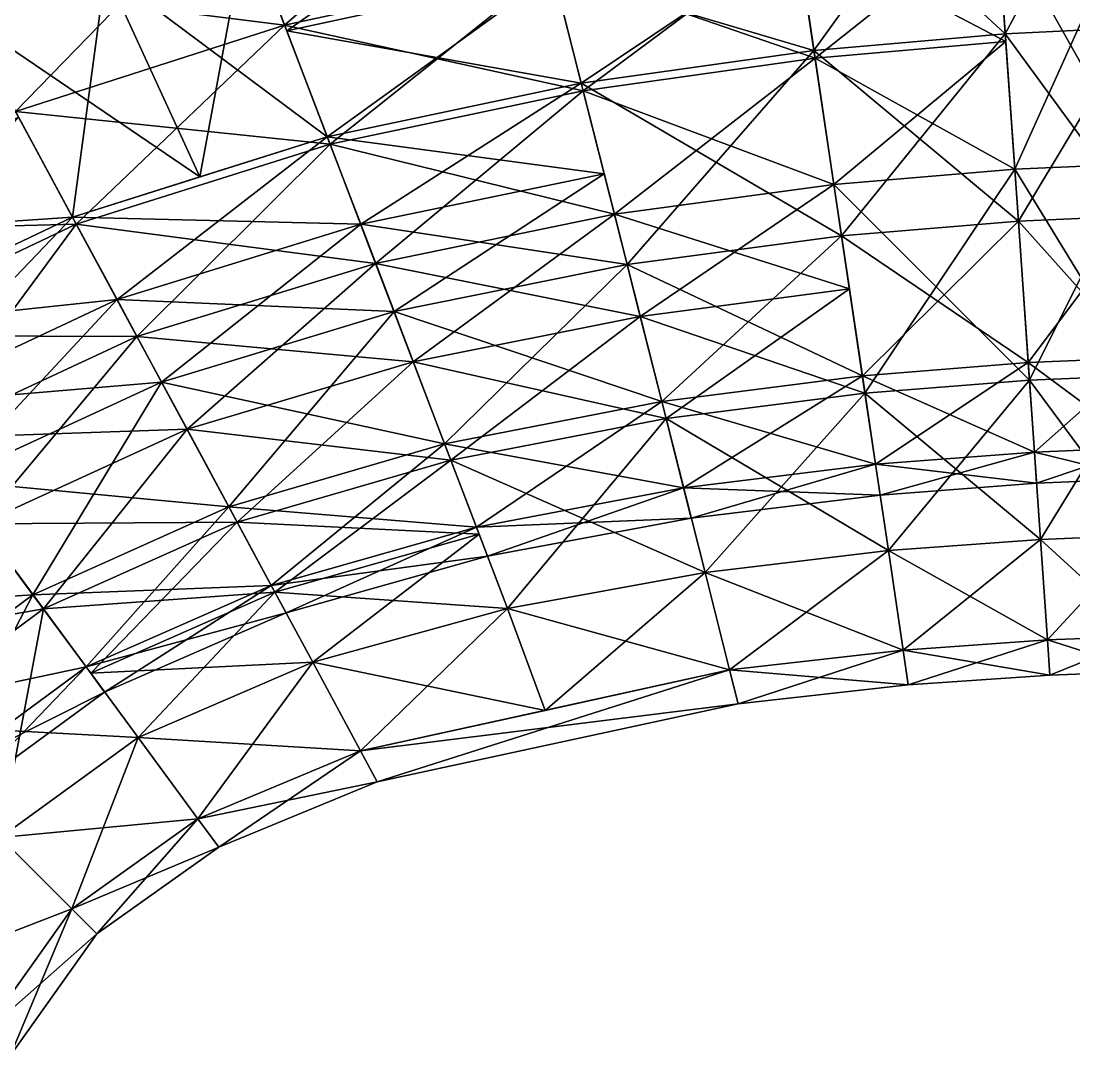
# Model space of a CAD drawing. Extents: x -3.6 to 16, y -16 to 3.6.
# Drawn here: x 3.988 to 6.174, y -4.399 to -2.251 of the extents above; entities that cross this region are included whole.
import ezdxf

# ---------------------------------------------------------------- set-up
doc = ezdxf.new("R2010")
doc.units = 0

msp = doc.modelspace()

# ---------------------------------------------------------------- linework, layer by layer
at = {"layer": 'PipeA_Bend900', "color": 1}
for points in [[(5.9989, -1.8059, 2.6534), (6.2921, -1.7911, 2.6534), (6.0317, -2.2773, 2.2627)], [(6.2921, -1.7911, -2.6534), (5.9989, -1.8059, -2.6534), (6.3008, -2.2645, -2.2626)], [(6.3008, -2.2645, 2.2627), (6.0317, -2.2773, 2.2627), (6.2921, -1.7911, 2.6534)], [(5.5651, -1.8458, 2.6534), (5.9989, -1.8059, 2.6534), (5.6345, -2.312, 2.2627)], [(5.9989, -1.8059, -2.6534), (5.5651, -1.8458, -2.6534), (6.0317, -2.2773, -2.2626)], [(6.0317, -2.2773, 2.2627), (5.6345, -2.312, 2.2627), (5.9989, -1.8059, 2.6534)], [(6.0317, -2.2773, -2.2626), (6.3008, -2.2645, -2.2626), (5.9989, -1.8059, -2.6534)], [(4.4271, -1.9755, -3.151), (5.0159, -1.8444, -3.151), (4.5356, -2.2593, -2.985)], [(5.0904, -2.139, -2.985), (4.5356, -2.2593, -2.985), (5.0159, -1.8444, -3.151)], [(5.6345, -2.312, -2.2626), (6.0317, -2.2773, -2.2626), (5.5651, -1.8458, -2.6534)], [(4.4562, -2.0517, 2.6534), (5.0359, -1.9235, 2.6534), (4.5402, -2.2716, 2.4581)], [(5.0936, -2.1516, 2.4581), (4.5402, -2.2716, 2.4581), (5.0359, -1.9235, 2.6534)], [(3.8324, -2.171, -3.151), (4.4271, -1.9755, -3.151), (3.977, -2.4389, -2.985)], [(4.4271, -1.9755, 3.1511), (3.8324, -2.171, 3.1511), (4.5356, -2.2593, 2.9851)], [(4.5356, -2.2593, -2.985), (3.977, -2.4389, -2.985), (4.4271, -1.9755, -3.151)], [(4.5356, -2.2593, 2.9851), (5.0904, -2.139, 2.9851), (4.4271, -1.9755, 3.1511)], [(5.5979, -2.066, -2.985), (6.0144, -2.0285, -2.985), (5.6369, -2.3282, -2.7652)], [(6.0144, -2.0285, 2.9851), (5.5979, -2.066, 2.9851), (6.0328, -2.2936, 2.7653)], [(6.0328, -2.2936, -2.7652), (5.6369, -2.3282, -2.7652), (6.0144, -2.0285, -2.985)], [(6.0144, -2.0285, -2.985), (6.2962, -2.0146, -2.985), (6.0513, -2.5588, -2.5454)], [(6.2962, -2.0146, 2.9851), (6.0144, -2.0285, 2.9851), (6.306, -2.5471, 2.5455)], [(6.0513, -2.5588, 2.5455), (6.306, -2.5471, 2.5455), (6.0144, -2.0285, 2.9851)], [(6.306, -2.5471, -2.5454), (6.0513, -2.5588, -2.5454), (6.2962, -2.0146, -2.985)], [(4.1637, -2.1473, 2.6534), (4.4562, -2.0517, 2.6534), (4.3598, -2.5747, 2.2627)], [(4.4562, -2.0517, -2.6534), (4.1637, -2.1473, -2.6534), (4.6242, -2.4914, -2.2626)], [(4.6242, -2.4914, 2.2627), (4.3598, -2.5747, 2.2627), (4.4562, -2.0517, 2.6534)], [(4.5402, -2.2716, -2.458), (5.0936, -2.1516, -2.458), (4.4562, -2.0517, -2.6534)], [(5.0904, -2.139, -2.985), (5.5979, -2.066, -2.985), (5.1553, -2.3956, -2.7652)], [(5.5979, -2.066, 2.9851), (5.0904, -2.139, 2.9851), (5.6369, -2.3282, 2.7653)], [(5.6369, -2.3282, -2.7652), (5.1553, -2.3956, -2.7652), (5.5979, -2.066, -2.985)], [(5.6369, -2.3282, 2.7653), (6.0328, -2.2936, 2.7653), (5.5979, -2.066, 2.9851)], [(5.0936, -2.1516, 2.4581), (5.5998, -2.0789, 2.4581), (5.1513, -2.3798, 2.2627)], [(5.5998, -2.0789, -2.458), (5.0936, -2.1516, -2.458), (5.6345, -2.312, -2.2626)], [(5.6345, -2.312, 2.2627), (5.1513, -2.3798, 2.2627), (5.5998, -2.0789, 2.4581)], [(4.5356, -2.2593, -2.985), (5.0904, -2.139, -2.985), (4.6301, -2.5067, -2.7652)], [(5.0904, -2.139, 2.9851), (4.5356, -2.2593, 2.9851), (5.1553, -2.3956, 2.7653)], [(5.1553, -2.3956, -2.7652), (4.6301, -2.5067, -2.7652), (5.0904, -2.139, -2.985)], [(5.1553, -2.3956, 2.7653), (5.6369, -2.3282, 2.7653), (5.0904, -2.139, 2.9851)], [(3.8712, -2.2429, 2.6534), (4.1637, -2.1473, 2.6534), (4.0953, -2.658, 2.2627)], [(4.1637, -2.1473, -2.6534), (3.8712, -2.2429, -2.6534), (4.3598, -2.5747, -2.2626)], [(4.3598, -2.5747, 2.2627), (4.0953, -2.658, 2.2627), (4.1637, -2.1473, 2.6534)], [(4.3598, -2.5747, -2.2626), (4.6242, -2.4914, -2.2626), (4.1637, -2.1473, -2.6534)], [(4.5402, -2.2716, 2.4581), (5.0936, -2.1516, 2.4581), (4.6242, -2.4914, 2.2627)], [(5.0936, -2.1516, -2.458), (4.5402, -2.2716, -2.458), (5.1513, -2.3798, -2.2626)], [(5.1513, -2.3798, 2.2627), (4.6242, -2.4914, 2.2627), (5.0936, -2.1516, 2.4581)], [(5.1513, -2.3798, -2.2626), (5.6345, -2.312, -2.2626), (5.0936, -2.1516, -2.458)], [(3.977, -2.4389, 2.9851), (4.5356, -2.2593, 2.9851), (3.8324, -2.171, 3.1511)], [(4.0953, -2.658, -2.2626), (4.3598, -2.5747, -2.2626), (3.8712, -2.2429, -2.6534)], [(3.977, -2.4389, -2.985), (4.5356, -2.2593, -2.985), (4.1031, -2.6724, -2.7652)], [(4.5356, -2.2593, 2.9851), (3.977, -2.4389, 2.9851), (4.6301, -2.5067, 2.7653)], [(4.6301, -2.5067, -2.7652), (4.1031, -2.6724, -2.7652), (4.5356, -2.2593, -2.985)], [(4.6301, -2.5067, 2.7653), (5.1553, -2.3956, 2.7653), (4.5356, -2.2593, 2.9851)], [(4.6242, -2.4914, -2.2626), (5.1513, -2.3798, -2.2626), (4.5402, -2.2716, -2.458)], [(6.0317, -2.2773, 2.2627), (6.3008, -2.2645, 2.2627), (6.0588, -2.6662, 1.7891)], [(6.3008, -2.2645, -2.2626), (6.0317, -2.2773, -2.2626), (6.308, -2.655, -1.789)], [(6.308, -2.655, 1.7891), (6.0588, -2.6662, 1.7891), (6.3008, -2.2645, 2.2627)], [(5.6345, -2.312, 2.2627), (6.0317, -2.2773, 2.2627), (5.6917, -2.6968, 1.7891)], [(6.0317, -2.2773, -2.2626), (5.6345, -2.312, -2.2626), (6.0588, -2.6662, -1.789)], [(5.6369, -2.3282, -2.7652), (6.0328, -2.2936, -2.7652), (5.6759, -2.5905, -2.5454)], [(6.0328, -2.2936, 2.7653), (5.6369, -2.3282, 2.7653), (6.0513, -2.5588, 2.5455)], [(6.0513, -2.5588, -2.5454), (5.6759, -2.5905, -2.5454), (6.0328, -2.2936, -2.7652)], [(6.0588, -2.6662, 1.7891), (5.6917, -2.6968, 1.7891), (6.0317, -2.2773, 2.2627)], [(6.0588, -2.6662, -1.789), (6.308, -2.655, -1.789), (6.0317, -2.2773, -2.2626)], [(5.1513, -2.3798, 2.2627), (5.6345, -2.312, 2.2627), (5.2466, -2.7562, 1.7891)], [(5.6345, -2.312, -2.2626), (5.1513, -2.3798, -2.2626), (5.6917, -2.6968, -1.789)], [(5.6917, -2.6968, 1.7891), (5.2466, -2.7562, 1.7891), (5.6345, -2.312, 2.2627)], [(5.6917, -2.6968, -1.789), (6.0588, -2.6662, -1.789), (5.6345, -2.312, -2.2626)], [(5.1553, -2.3956, -2.7652), (5.6369, -2.3282, -2.7652), (5.2202, -2.6522, -2.5454)], [(5.6369, -2.3282, 2.7653), (5.1553, -2.3956, 2.7653), (5.6759, -2.5905, 2.5455)], [(5.6759, -2.5905, -2.5454), (5.2202, -2.6522, -2.5454), (5.6369, -2.3282, -2.7652)], [(5.6759, -2.5905, 2.5455), (6.0513, -2.5588, 2.5455), (5.6369, -2.3282, 2.7653)], [(4.6242, -2.4914, 2.2627), (5.1513, -2.3798, 2.2627), (4.6935, -2.6728, 2.0259)], [(5.1513, -2.3798, -2.2626), (4.6242, -2.4914, -2.2626), (5.1989, -2.568, -2.0258)], [(5.1989, -2.568, 2.0259), (4.6935, -2.6728, 2.0259), (5.1513, -2.3798, 2.2627)], [(5.2466, -2.7562, -1.789), (5.6917, -2.6968, -1.789), (5.1513, -2.3798, -2.2626)], [(4.6301, -2.5067, -2.7652), (5.1553, -2.3956, -2.7652), (4.7245, -2.754, -2.5454)], [(5.1553, -2.3956, 2.7653), (4.6301, -2.5067, 2.7653), (5.2202, -2.6522, 2.5455)], [(5.2202, -2.6522, -2.5454), (4.7245, -2.754, -2.5454), (5.1553, -2.3956, -2.7652)], [(5.2202, -2.6522, 2.5455), (5.6759, -2.5905, 2.5455), (5.1553, -2.3956, 2.7653)], [(3.977, -2.4389, 2.9851), (3.4584, -2.6895, 2.9851), (4.1031, -2.6724, 2.7653)], [(4.1031, -2.6724, -2.7652), (3.6163, -2.9036, -2.7652), (3.977, -2.4389, -2.985)], [(4.1031, -2.6724, 2.7653), (4.6301, -2.5067, 2.7653), (3.977, -2.4389, 2.9851)], [(3.9833, -2.4504, -2.458), (3.4662, -2.7001, -2.458), (4.0953, -2.658, -2.2626)], [(4.0953, -2.658, 2.2627), (3.6065, -2.8904, 2.2627), (3.9833, -2.4504, 2.4581)], [(4.0953, -2.658, 2.2627), (4.6242, -2.4914, 2.2627), (4.1877, -2.8292, 2.0259)], [(4.6242, -2.4914, -2.2626), (4.0953, -2.658, -2.2626), (4.6935, -2.6728, -2.0258)], [(4.6935, -2.6728, 2.0259), (4.1877, -2.8292, 2.0259), (4.6242, -2.4914, 2.2627)], [(4.6935, -2.6728, -2.0258), (5.1989, -2.568, -2.0258), (4.6242, -2.4914, -2.2626)], [(4.1031, -2.6724, -2.7652), (4.6301, -2.5067, -2.7652), (4.2291, -2.9058, -2.5454)], [(4.6301, -2.5067, 2.7653), (4.1031, -2.6724, 2.7653), (4.7245, -2.754, 2.5455)], [(4.7245, -2.754, -2.5454), (4.2291, -2.9058, -2.5454), (4.6301, -2.5067, -2.7652)], [(4.7245, -2.754, 2.5455), (5.2202, -2.6522, 2.5455), (4.6301, -2.5067, 2.7653)], [(6.0513, -2.5588, -2.5454), (6.306, -2.5471, -2.5454), (6.0817, -2.9963, -2.0127)], [(6.306, -2.5471, 2.5455), (6.0513, -2.5588, 2.5455), (6.3141, -2.9864, 2.0127)], [(6.3141, -2.9864, -2.0127), (6.0817, -2.9963, -2.0127), (6.306, -2.5471, -2.5454)], [(4.6935, -2.6728, 2.0259), (5.1989, -2.568, 2.0259), (4.7628, -2.8542, 1.7891)], [(5.1989, -2.568, -2.0258), (4.6935, -2.6728, -2.0258), (5.2466, -2.7562, -1.789)], [(5.2466, -2.7562, 1.7891), (4.7628, -2.8542, 1.7891), (5.1989, -2.568, 2.0259)], [(5.6759, -2.5905, -2.5454), (6.0513, -2.5588, -2.5454), (5.7403, -3.0233, -2.0127)], [(6.0513, -2.5588, 2.5455), (5.6759, -2.5905, 2.5455), (6.0817, -2.9963, 2.0127)], [(6.0817, -2.9963, -2.0127), (5.7403, -3.0233, -2.0127), (6.0513, -2.5588, -2.5454)], [(6.0817, -2.9963, 2.0127), (6.3141, -2.9864, 2.0127), (6.0513, -2.5588, 2.5455)], [(5.2202, -2.6522, -2.5454), (5.6759, -2.5905, -2.5454), (5.2738, -2.864, -2.2791)], [(5.6759, -2.5905, 2.5455), (5.2202, -2.6522, 2.5455), (5.7081, -2.8069, 2.2791)], [(5.7081, -2.8069, -2.2791), (5.2738, -2.864, -2.2791), (5.6759, -2.5905, -2.5454)], [(5.7403, -3.0233, 2.0127), (6.0817, -2.9963, 2.0127), (5.6759, -2.5905, 2.5455)], [(3.6065, -2.8904, -2.2626), (4.0953, -2.658, -2.2626), (3.4662, -2.7001, -2.458)], [(3.6065, -2.8904, 2.2627), (4.0953, -2.658, 2.2627), (3.7223, -3.0474, 2.0259)], [(4.0953, -2.658, -2.2626), (3.6065, -2.8904, -2.2626), (4.1877, -2.8292, -2.0258)], [(4.1877, -2.8292, 2.0259), (3.7223, -3.0474, 2.0259), (4.0953, -2.658, 2.2627)], [(4.1877, -2.8292, -2.0258), (4.6935, -2.6728, -2.0258), (4.0953, -2.658, -2.2626)], [(4.7245, -2.754, -2.5454), (5.2202, -2.6522, -2.5454), (4.8025, -2.9581, -2.2791)], [(5.2202, -2.6522, 2.5455), (4.7245, -2.754, 2.5455), (5.2738, -2.864, 2.2791)], [(5.2738, -2.864, -2.2791), (4.8025, -2.9581, -2.2791), (5.2202, -2.6522, -2.5454)], [(5.2738, -2.864, 2.2791), (5.7081, -2.8069, 2.2791), (5.2202, -2.6522, 2.5455)], [(5.6917, -2.6968, 1.7891), (6.0588, -2.6662, 1.7891), (5.735, -2.9872, 1.2455)], [(6.0588, -2.6662, -1.789), (5.6917, -2.6968, -1.789), (6.0792, -2.9599, -1.2455)], [(6.0792, -2.9599, 1.2455), (5.735, -2.9872, 1.2455), (6.0588, -2.6662, 1.7891)], [(6.0588, -2.6662, 1.7891), (6.308, -2.655, 1.7891), (6.0792, -2.9599, 1.2455)], [(6.308, -2.655, -1.789), (6.0588, -2.6662, -1.789), (6.3134, -2.9499, -1.2455)], [(6.0792, -2.9599, -1.2455), (6.3134, -2.9499, -1.2455), (6.0588, -2.6662, -1.789)], [(6.3134, -2.9499, 1.2455), (6.0792, -2.9599, 1.2455), (6.308, -2.655, 1.7891)], [(3.6163, -2.9036, 2.7653), (4.1031, -2.6724, 2.7653), (3.4584, -2.6895, 2.9851)], [(3.6163, -2.9036, -2.7652), (4.1031, -2.6724, -2.7652), (3.7742, -3.1177, -2.5454)], [(4.1031, -2.6724, 2.7653), (3.6163, -2.9036, 2.7653), (4.2291, -2.9058, 2.5455)], [(4.2291, -2.9058, -2.5454), (3.7742, -3.1177, -2.5454), (4.1031, -2.6724, -2.7652)], [(4.2291, -2.9058, 2.5455), (4.7245, -2.754, 2.5455), (4.1031, -2.6724, 2.7653)], [(4.1877, -2.8292, 2.0259), (4.6935, -2.6728, 2.0259), (4.2801, -3.0004, 1.7891)], [(4.6935, -2.6728, -2.0258), (4.1877, -2.8292, -2.0258), (4.7628, -2.8542, -1.789)], [(4.7628, -2.8542, 1.7891), (4.2801, -3.0004, 1.7891), (4.6935, -2.6728, 2.0259)], [(4.7628, -2.8542, -1.789), (5.2466, -2.7562, -1.789), (4.6935, -2.6728, -2.0258)], [(5.2466, -2.7562, 1.7891), (5.6917, -2.6968, 1.7891), (5.3185, -3.0404, 1.2455)], [(5.6917, -2.6968, -1.789), (5.2466, -2.7562, -1.789), (5.735, -2.9872, -1.2455)], [(5.735, -2.9872, 1.2455), (5.3185, -3.0404, 1.2455), (5.6917, -2.6968, 1.7891)], [(5.735, -2.9872, -1.2455), (6.0792, -2.9599, -1.2455), (5.6917, -2.6968, -1.789)], [(4.2291, -2.9058, -2.5454), (4.7245, -2.754, -2.5454), (4.3331, -3.0984, -2.2791)], [(4.7245, -2.754, 2.5455), (4.2291, -2.9058, 2.5455), (4.8025, -2.9581, 2.2791)], [(4.8025, -2.9581, -2.2791), (4.3331, -3.0984, -2.2791), (4.7245, -2.754, -2.5454)], [(4.8025, -2.9581, 2.2791), (5.2738, -2.864, 2.2791), (4.7245, -2.754, 2.5455)], [(4.7628, -2.8542, 1.7891), (5.2466, -2.7562, 1.7891), (4.8675, -3.1282, 1.2455)], [(5.2466, -2.7562, -1.789), (4.7628, -2.8542, -1.789), (5.3185, -3.0404, -1.2455)], [(5.3185, -3.0404, 1.2455), (4.8675, -3.1282, 1.2455), (5.2466, -2.7562, 1.7891)], [(5.3185, -3.0404, -1.2455), (5.735, -2.9872, -1.2455), (5.2466, -2.7562, -1.789)], [(5.2738, -2.864, -2.2791), (5.7081, -2.8069, -2.2791), (5.3274, -3.0757, -2.0127)], [(5.7081, -2.8069, 2.2791), (5.2738, -2.864, 2.2791), (5.7403, -3.0233, 2.0127)], [(5.7403, -3.0233, -2.0127), (5.3274, -3.0757, -2.0127), (5.7081, -2.8069, -2.2791)], [(3.7223, -3.0474, -2.0258), (4.1877, -2.8292, -2.0258), (3.6065, -2.8904, -2.2626)], [(3.7223, -3.0474, 2.0259), (4.1877, -2.8292, 2.0259), (3.8381, -3.2045, 1.7891)], [(4.1877, -2.8292, -2.0258), (3.7223, -3.0474, -2.0258), (4.2801, -3.0004, -1.789)], [(4.2801, -3.0004, 1.7891), (3.8381, -3.2045, 1.7891), (4.1877, -2.8292, 2.0259)], [(4.2801, -3.0004, -1.789), (4.7628, -2.8542, -1.789), (4.1877, -2.8292, -2.0258)], [(4.2801, -3.0004, 1.7891), (4.7628, -2.8542, 1.7891), (4.4197, -3.259, 1.2455)], [(4.7628, -2.8542, -1.789), (4.2801, -3.0004, -1.789), (4.8675, -3.1282, -1.2455)], [(4.8675, -3.1282, 1.2455), (4.4197, -3.259, 1.2455), (4.7628, -2.8542, 1.7891)], [(4.8675, -3.1282, -1.2455), (5.3185, -3.0404, -1.2455), (4.7628, -2.8542, -1.789)], [(4.8025, -2.9581, -2.2791), (5.2738, -2.864, -2.2791), (4.8805, -3.1621, -2.0127)], [(5.2738, -2.864, 2.2791), (4.8025, -2.9581, 2.2791), (5.3274, -3.0757, 2.0127)], [(5.3274, -3.0757, -2.0127), (4.8805, -3.1621, -2.0127), (5.2738, -2.864, -2.2791)], [(5.3274, -3.0757, 2.0127), (5.7403, -3.0233, 2.0127), (5.2738, -2.864, 2.2791)], [(3.7742, -3.1177, 2.5455), (4.2291, -2.9058, 2.5455), (3.6163, -2.9036, 2.7653)], [(3.7742, -3.1177, -2.5454), (4.2291, -2.9058, -2.5454), (3.9044, -3.2944, -2.2791)], [(4.2291, -2.9058, 2.5455), (3.7742, -3.1177, 2.5455), (4.3331, -3.0984, 2.2791)], [(4.3331, -3.0984, -2.2791), (3.9044, -3.2944, -2.2791), (4.2291, -2.9058, -2.5454)], [(4.3331, -3.0984, 2.2791), (4.8025, -2.9581, 2.2791), (4.2291, -2.9058, 2.5455)], [(6.0792, -2.9599, 1.2455), (6.3134, -2.9499, 1.2455), (6.0921, -3.1455, 0.6449)], [(6.3134, -2.9499, -1.2455), (6.0792, -2.9599, -1.2455), (6.3169, -3.1362, -0.6449)], [(6.3169, -3.1362, 0.6449), (6.0921, -3.1455, 0.6449), (6.3134, -2.9499, 1.2455)], [(4.3331, -3.0984, -2.2791), (4.8025, -2.9581, -2.2791), (4.437, -3.2911, -2.0127)], [(4.8025, -2.9581, 2.2791), (4.3331, -3.0984, 2.2791), (4.8805, -3.1621, 2.0127)], [(4.8805, -3.1621, -2.0127), (4.437, -3.2911, -2.0127), (4.8025, -2.9581, -2.2791)], [(4.8805, -3.1621, 2.0127), (5.3274, -3.0757, 2.0127), (4.8025, -2.9581, 2.2791)], [(5.735, -2.9872, 1.2455), (6.0792, -2.9599, 1.2455), (5.7623, -3.1708, 0.6449)], [(6.0792, -2.9599, -1.2455), (5.735, -2.9872, -1.2455), (6.0921, -3.1455, -0.6449)], [(6.0921, -3.1455, 0.6449), (5.7623, -3.1708, 0.6449), (6.0792, -2.9599, 1.2455)], [(6.0921, -3.1455, -0.6449), (6.3169, -3.1362, -0.6449), (6.0792, -2.9599, -1.2455)], [(5.3185, -3.0404, 1.2455), (5.735, -2.9872, 1.2455), (5.3639, -3.2201, 0.6449)], [(5.735, -2.9872, -1.2455), (5.3185, -3.0404, -1.2455), (5.7623, -3.1708, -0.6449)], [(5.7623, -3.1708, 0.6449), (5.3639, -3.2201, 0.6449), (5.735, -2.9872, 1.2455)], [(5.7623, -3.1708, -0.6449), (6.0921, -3.1455, -0.6449), (5.735, -2.9872, -1.2455)], [(6.0817, -2.9963, -2.0127), (6.3141, -2.9864, -2.0127), (6.1047, -3.3267, -1.4012)], [(6.3141, -2.9864, 2.0127), (6.0817, -2.9963, 2.0127), (6.3202, -3.3181, 1.4012)], [(6.3202, -3.3181, -1.4012), (6.1047, -3.3267, -1.4012), (6.3141, -2.9864, -2.0127)], [(3.8381, -3.2045, -1.789), (4.2801, -3.0004, -1.789), (3.7223, -3.0474, -2.0258)], [(3.8381, -3.2045, 1.7891), (4.2801, -3.0004, 1.7891), (4.013, -3.4416, 1.2455)], [(4.2801, -3.0004, -1.789), (3.8381, -3.2045, -1.789), (4.4197, -3.259, -1.2455)], [(4.4197, -3.259, 1.2455), (4.013, -3.4416, 1.2455), (4.2801, -3.0004, 1.7891)], [(4.4197, -3.259, -1.2455), (4.8675, -3.1282, -1.2455), (4.2801, -3.0004, -1.789)], [(5.7403, -3.0233, -2.0127), (6.0817, -2.9963, -2.0127), (5.789, -3.35, -1.4012)], [(6.0817, -2.9963, 2.0127), (5.7403, -3.0233, 2.0127), (6.1047, -3.3267, 1.4012)], [(6.1047, -3.3267, -1.4012), (5.789, -3.35, -1.4012), (6.0817, -2.9963, -2.0127)], [(6.1047, -3.3267, 1.4012), (6.3202, -3.3181, 1.4012), (6.0817, -2.9963, 2.0127)], [(5.3274, -3.0757, -2.0127), (5.7403, -3.0233, -2.0127), (5.4083, -3.3954, -1.4012)], [(5.7403, -3.0233, 2.0127), (5.3274, -3.0757, 2.0127), (5.789, -3.35, 1.4012)], [(5.789, -3.35, -1.4012), (5.4083, -3.3954, -1.4012), (5.7403, -3.0233, -2.0127)], [(5.789, -3.35, 1.4012), (6.1047, -3.3267, 1.4012), (5.7403, -3.0233, 2.0127)], [(4.8675, -3.1282, 1.2455), (5.3185, -3.0404, 1.2455), (4.9336, -3.3013, 0.6449)], [(5.3185, -3.0404, -1.2455), (4.8675, -3.1282, -1.2455), (5.3639, -3.2201, -0.6449)], [(5.3639, -3.2201, 0.6449), (4.9336, -3.3013, 0.6449), (5.3185, -3.0404, 1.2455)], [(5.3639, -3.2201, -0.6449), (5.7623, -3.1708, -0.6449), (5.3185, -3.0404, -1.2455)], [(4.8805, -3.1621, -2.0127), (5.3274, -3.0757, -2.0127), (4.9982, -3.4703, -1.4012)], [(5.3274, -3.0757, 2.0127), (4.8805, -3.1621, 2.0127), (5.4083, -3.3954, 1.4012)], [(5.4083, -3.3954, -1.4012), (4.9982, -3.4703, -1.4012), (5.3274, -3.0757, -2.0127)], [(5.4083, -3.3954, 1.4012), (5.789, -3.35, 1.4012), (5.3274, -3.0757, 2.0127)], [(3.9044, -3.2944, 2.2791), (4.3331, -3.0984, 2.2791), (3.7742, -3.1177, 2.5455)], [(3.9044, -3.2944, -2.2791), (4.3331, -3.0984, -2.2791), (4.0347, -3.471, -2.0127)], [(4.3331, -3.0984, 2.2791), (3.9044, -3.2944, 2.2791), (4.437, -3.2911, 2.0127)], [(4.437, -3.2911, -2.0127), (4.0347, -3.471, -2.0127), (4.3331, -3.0984, -2.2791)], [(4.437, -3.2911, 2.0127), (4.8805, -3.1621, 2.0127), (4.3331, -3.0984, 2.2791)], [(4.4197, -3.259, 1.2455), (4.8675, -3.1282, 1.2455), (4.508, -3.4224, 0.6449)], [(4.8675, -3.1282, -1.2455), (4.4197, -3.259, -1.2455), (4.9336, -3.3013, -0.6449)], [(4.9336, -3.3013, 0.6449), (4.508, -3.4224, 0.6449), (4.8675, -3.1282, 1.2455)], [(4.9336, -3.3013, -0.6449), (5.3639, -3.2201, -0.6449), (4.8675, -3.1282, -1.2455)], [(5.7623, -3.1708, 0.6449), (6.0921, -3.1455, 0.6449), (5.7718, -3.2348)], [(6.0921, -3.1455, -0.6449), (5.7623, -3.1708, -0.6449), (6.0966, -3.2102)], [(6.0966, -3.2102), (5.7718, -3.2348), (6.0921, -3.1455, 0.6449)], [(6.0921, -3.1455, 0.6449), (6.3169, -3.1362, 0.6449), (6.0966, -3.2102)], [(6.3169, -3.1362, -0.6449), (6.0921, -3.1455, -0.6449), (6.3181, -3.2012)], [(6.0966, -3.2102), (6.3181, -3.2012), (6.0921, -3.1455, -0.6449)], [(6.3181, -3.2012), (6.0966, -3.2102), (6.3169, -3.1362, 0.6449)], [(4.437, -3.2911, -2.0127), (4.8805, -3.1621, -2.0127), (4.5156, -3.4365, -1.7069)], [(4.8805, -3.1621, 2.0127), (4.437, -3.2911, 2.0127), (4.9393, -3.3162, 1.707)], [(4.9393, -3.3162, -1.7069), (4.5156, -3.4365, -1.7069), (4.8805, -3.1621, -2.0127)], [(4.9982, -3.4703, 1.4012), (5.4083, -3.3954, 1.4012), (4.8805, -3.1621, 2.0127)], [(5.3639, -3.2201, 0.6449), (5.7623, -3.1708, 0.6449), (5.3798, -3.2827)], [(5.7623, -3.1708, -0.6449), (5.3639, -3.2201, -0.6449), (5.7718, -3.2348)], [(5.7718, -3.2348), (5.3798, -3.2827), (5.7623, -3.1708, 0.6449)], [(5.7718, -3.2348), (6.0966, -3.2102), (5.7623, -3.1708, -0.6449)], [(3.8381, -3.2045, -1.789), (3.4764, -3.476, -1.789), (4.013, -3.4416, -1.2455)], [(4.013, -3.4416, 1.2455), (3.685, -3.6846, 1.2455), (3.8381, -3.2045, 1.7891)], [(4.013, -3.4416, -1.2455), (4.4197, -3.259, -1.2455), (3.8381, -3.2045, -1.789)], [(4.9336, -3.3013, 0.6449), (5.3639, -3.2201, 0.6449), (4.9567, -3.3616)], [(5.3639, -3.2201, -0.6449), (4.9336, -3.3013, -0.6449), (5.3798, -3.2827)], [(5.3798, -3.2827), (4.9567, -3.3616), (5.3639, -3.2201, 0.6449)], [(5.3798, -3.2827), (5.7718, -3.2348), (5.3639, -3.2201, -0.6449)], [(4.013, -3.4416, 1.2455), (4.4197, -3.259, 1.2455), (4.1235, -3.5915, 0.6449)], [(4.4197, -3.259, -1.2455), (4.013, -3.4416, -1.2455), (4.508, -3.4224, -0.6449)], [(4.508, -3.4224, 0.6449), (4.1235, -3.5915, 0.6449), (4.4197, -3.259, 1.2455)], [(4.508, -3.4224, -0.6449), (4.9336, -3.3013, -0.6449), (4.4197, -3.259, -1.2455)], [(3.9044, -3.2944, 2.2791), (3.5555, -3.5551, 2.2791), (4.0347, -3.471, 2.0127)], [(4.0347, -3.471, -2.0127), (3.7109, -3.7105, -2.0127), (3.9044, -3.2944, -2.2791)], [(4.0347, -3.471, 2.0127), (4.437, -3.2911, 2.0127), (3.9044, -3.2944, 2.2791)], [(4.0347, -3.471, -2.0127), (4.437, -3.2911, -2.0127), (4.133, -3.6044, -1.7069)], [(4.437, -3.2911, 2.0127), (4.0347, -3.471, 2.0127), (4.5156, -3.4365, 1.707)], [(4.5156, -3.4365, -1.7069), (4.133, -3.6044, -1.7069), (4.437, -3.2911, -2.0127)], [(4.5156, -3.4365, 1.707), (4.9393, -3.3162, 1.707), (4.437, -3.2911, 2.0127)], [(4.9567, -3.3616), (5.3798, -3.2827), (4.9336, -3.3013, -0.6449)], [(4.508, -3.4224, 0.6449), (4.9336, -3.3013, 0.6449), (4.5387, -3.4794)], [(4.9336, -3.3013, -0.6449), (4.508, -3.4224, -0.6449), (4.9567, -3.3616)], [(4.5156, -3.4365, -1.7069), (4.9393, -3.3162, -1.7069), (4.5941, -3.5819, -1.4012)], [(4.9393, -3.3162, 1.707), (4.5156, -3.4365, 1.707), (4.9982, -3.4703, 1.4012)], [(4.9567, -3.3616), (4.5387, -3.4794), (4.9336, -3.3013, 0.6449)], [(4.9982, -3.4703, -1.4012), (4.5941, -3.5819, -1.4012), (4.9393, -3.3162, -1.7069)], [(6.1047, -3.3267, -1.4012), (6.3202, -3.3181, -1.4012), (6.1193, -3.5355, -0.7255)], [(6.3202, -3.3181, 1.4012), (6.1047, -3.3267, 1.4012), (6.3241, -3.5278, 0.7255)], [(6.3241, -3.5278, -0.7255), (6.1193, -3.5355, -0.7255), (6.3202, -3.3181, -1.4012)], [(5.789, -3.35, -1.4012), (6.1047, -3.3267, -1.4012), (5.8197, -3.5565, -0.7255)], [(6.1047, -3.3267, 1.4012), (5.789, -3.35, 1.4012), (6.1193, -3.5355, 0.7255)], [(6.1193, -3.5355, -0.7255), (5.8197, -3.5565, -0.7255), (6.1047, -3.3267, -1.4012)], [(6.1193, -3.5355, 0.7255), (6.3241, -3.5278, 0.7255), (6.1047, -3.3267, 1.4012)], [(4.5387, -3.4794), (4.9567, -3.3616), (4.508, -3.4224, -0.6449)], [(5.4083, -3.3954, -1.4012), (5.789, -3.35, -1.4012), (5.4594, -3.5975, -0.7255)], [(5.789, -3.35, 1.4012), (5.4083, -3.3954, 1.4012), (5.8197, -3.5565, 0.7255)], [(5.8197, -3.5565, -0.7255), (5.4594, -3.5975, -0.7255), (5.789, -3.35, -1.4012)], [(5.8197, -3.5565, 0.7255), (6.1193, -3.5355, 0.7255), (5.789, -3.35, 1.4012)], [(4.9982, -3.4703, -1.4012), (5.4083, -3.3954, -1.4012), (5.0764, -3.6816, -0.7255)], [(5.4083, -3.3954, 1.4012), (4.9982, -3.4703, 1.4012), (5.4594, -3.5975, 0.7255)], [(5.4594, -3.5975, -0.7255), (5.0764, -3.6816, -0.7255), (5.4083, -3.3954, -1.4012)], [(5.4594, -3.5975, 0.7255), (5.8197, -3.5565, 0.7255), (5.4083, -3.3954, 1.4012)], [(4.1235, -3.5915, -0.6449), (4.508, -3.4224, -0.6449), (4.013, -3.4416, -1.2455)], [(4.1235, -3.5915, 0.6449), (4.508, -3.4224, 0.6449), (4.162, -3.6437)], [(4.508, -3.4224, -0.6449), (4.1235, -3.5915, -0.6449), (4.5387, -3.4794)], [(4.5387, -3.4794), (4.162, -3.6437), (4.508, -3.4224, 0.6449)], [(3.685, -3.6846, -1.2455), (4.013, -3.4416, -1.2455), (3.4764, -3.476, -1.789)], [(3.685, -3.6846, 1.2455), (4.013, -3.4416, 1.2455), (3.8169, -3.8165, 0.6449)], [(4.013, -3.4416, -1.2455), (3.685, -3.6846, -1.2455), (4.1235, -3.5915, -0.6449)], [(4.1235, -3.5915, 0.6449), (3.8169, -3.8165, 0.6449), (4.013, -3.4416, 1.2455)], [(4.133, -3.6044, 1.707), (4.5156, -3.4365, 1.707), (4.0347, -3.471, 2.0127)], [(4.133, -3.6044, -1.7069), (4.5156, -3.4365, -1.7069), (4.2314, -3.7378, -1.4012)], [(4.5156, -3.4365, 1.707), (4.133, -3.6044, 1.707), (4.5941, -3.5819, 1.4012)], [(4.5941, -3.5819, -1.4012), (4.2314, -3.7378, -1.4012), (4.5156, -3.4365, -1.7069)], [(4.5941, -3.5819, 1.4012), (4.9982, -3.4703, 1.4012), (4.5156, -3.4365, 1.707)], [(3.7109, -3.7105, 2.0127), (4.0347, -3.471, 2.0127), (3.5555, -3.5551, 2.2791)], [(3.7109, -3.7105, -2.0127), (4.0347, -3.471, -2.0127), (3.9456, -3.9452, -1.4012)], [(4.0347, -3.471, 2.0127), (3.7109, -3.7105, 2.0127), (4.2314, -3.7378, 1.4012)], [(4.2314, -3.7378, -1.4012), (3.9456, -3.9452, -1.4012), (4.0347, -3.471, -2.0127)], [(4.5941, -3.5819, -1.4012), (4.9982, -3.4703, -1.4012), (4.6933, -3.7658, -0.7255)], [(4.9982, -3.4703, 1.4012), (4.5941, -3.5819, 1.4012), (5.0764, -3.6816, 0.7255)], [(5.0764, -3.6816, -0.7255), (4.6933, -3.7658, -0.7255), (4.9982, -3.4703, -1.4012)], [(5.0764, -3.6816, 0.7255), (5.4594, -3.5975, 0.7255), (4.9982, -3.4703, 1.4012)], [(4.162, -3.6437), (4.5387, -3.4794), (4.1235, -3.5915, -0.6449)], [(5.8197, -3.5565, -0.7255), (6.1193, -3.5355, -0.7255), (5.8304, -3.6286)], [(6.1193, -3.5355, 0.7255), (5.8197, -3.5565, 0.7255), (6.1244, -3.6083)], [(6.1244, -3.6083), (5.8304, -3.6286), (6.1193, -3.5355, -0.7255)], [(6.1193, -3.5355, -0.7255), (6.3241, -3.5278, -0.7255), (6.1244, -3.6083)], [(6.3241, -3.5278, 0.7255), (6.1193, -3.5355, 0.7255), (6.3254, -3.6009)], [(6.1244, -3.6083), (6.3254, -3.6009), (6.1193, -3.5355, 0.7255)], [(6.3254, -3.6009), (6.1244, -3.6083), (6.3241, -3.5278, -0.7255)], [(5.4594, -3.5975, -0.7255), (5.8197, -3.5565, -0.7255), (5.4772, -3.668)], [(5.8197, -3.5565, 0.7255), (5.4594, -3.5975, 0.7255), (5.8304, -3.6286)], [(5.8304, -3.6286), (5.4772, -3.668), (5.8197, -3.5565, -0.7255)], [(5.8304, -3.6286), (6.1244, -3.6083), (5.8197, -3.5565, 0.7255)], [(4.2314, -3.7378, 1.4012), (4.5941, -3.5819, 1.4012), (4.133, -3.6044, 1.707)], [(4.2314, -3.7378, -1.4012), (4.5941, -3.5819, -1.4012), (4.3557, -3.9064, -0.7255)], [(4.5941, -3.5819, 1.4012), (4.2314, -3.7378, 1.4012), (4.6933, -3.7658, 0.7255)], [(4.6933, -3.7658, -0.7255), (4.3557, -3.9064, -0.7255), (4.5941, -3.5819, -1.4012)], [(4.6933, -3.7658, 0.7255), (5.0764, -3.6816, 0.7255), (4.5941, -3.5819, 1.4012)], [(3.8169, -3.8165, -0.6449), (4.1235, -3.5915, -0.6449), (3.685, -3.6846, -1.2455)], [(3.8169, -3.8165, 0.6449), (4.1235, -3.5915, 0.6449), (3.8629, -3.8624)], [(4.1235, -3.5915, -0.6449), (3.8169, -3.8165, -0.6449), (4.162, -3.6437)], [(4.162, -3.6437), (3.8629, -3.8624), (4.1235, -3.5915, 0.6449)], [(4.6933, -3.7658, -0.7255), (5.4594, -3.5975, -0.7255), (4.7279, -3.8299)], [(5.4594, -3.5975, 0.7255), (4.6933, -3.7658, 0.7255), (5.4772, -3.668)], [(5.4772, -3.668), (4.7279, -3.8299), (5.4594, -3.5975, -0.7255)], [(5.4772, -3.668), (5.8304, -3.6286), (5.4594, -3.5975, 0.7255)], [(3.8629, -3.8624), (4.162, -3.6437), (3.8169, -3.8165, -0.6449)], [(4.7279, -3.8299), (5.4772, -3.668), (4.6933, -3.7658, 0.7255)], [(3.9456, -3.9452, 1.4012), (4.2314, -3.7378, 1.4012), (3.7109, -3.7105, 2.0127)], [(3.9456, -3.9452, -1.4012), (4.2314, -3.7378, -1.4012), (4.0939, -4.0935, -0.7255)], [(4.2314, -3.7378, 1.4012), (3.9456, -3.9452, 1.4012), (4.3557, -3.9064, 0.7255)], [(4.3557, -3.9064, -0.7255), (4.0939, -4.0935, -0.7255), (4.2314, -3.7378, -1.4012)], [(4.3557, -3.9064, 0.7255), (4.6933, -3.7658, 0.7255), (4.2314, -3.7378, 1.4012)], [(4.3557, -3.9064, -0.7255), (4.6933, -3.7658, -0.7255), (4.3991, -3.9652)], [(4.6933, -3.7658, 0.7255), (4.3557, -3.9064, 0.7255), (4.7279, -3.8299)], [(4.7279, -3.8299), (4.3991, -3.9652), (4.6933, -3.7658, -0.7255)], [(4.3991, -3.9652), (4.7279, -3.8299), (4.3557, -3.9064, 0.7255)], [(4.0939, -4.0935, 0.7255), (4.3557, -3.9064, 0.7255), (3.9456, -3.9452, 1.4012)], [(4.0939, -4.0935, -0.7255), (4.3557, -3.9064, -0.7255), (4.1457, -4.1452)], [(4.3557, -3.9064, 0.7255), (4.0939, -4.0935, 0.7255), (4.3991, -3.9652)], [(4.3991, -3.9652), (4.1457, -4.1452), (4.3557, -3.9064, -0.7255)], [(3.9456, -3.9452, 1.4012), (3.7381, -4.2312, 1.4012), (4.0939, -4.0935, 0.7255)], [(4.0939, -4.0935, -0.7255), (3.9067, -4.3555, -0.7255), (3.9456, -3.9452, -1.4012)], [(4.1457, -4.1452), (4.3991, -3.9652), (4.0939, -4.0935, 0.7255)], [(3.9067, -4.3555, 0.7255), (4.0939, -4.0935, 0.7255), (3.7381, -4.2312, 1.4012)], [(3.9067, -4.3555, -0.7255), (4.0939, -4.0935, -0.7255), (3.9655, -4.3988)], [(4.0939, -4.0935, 0.7255), (3.9067, -4.3555, 0.7255), (4.1457, -4.1452)], [(4.1457, -4.1452), (3.9655, -4.3988), (4.0939, -4.0935, -0.7255)], [(3.9655, -4.3988), (4.1457, -4.1452), (3.9067, -4.3555, 0.7255)]]:
    msp.add_3dface(points, dxfattribs=at)

doc.saveas('drawing.dxf')
